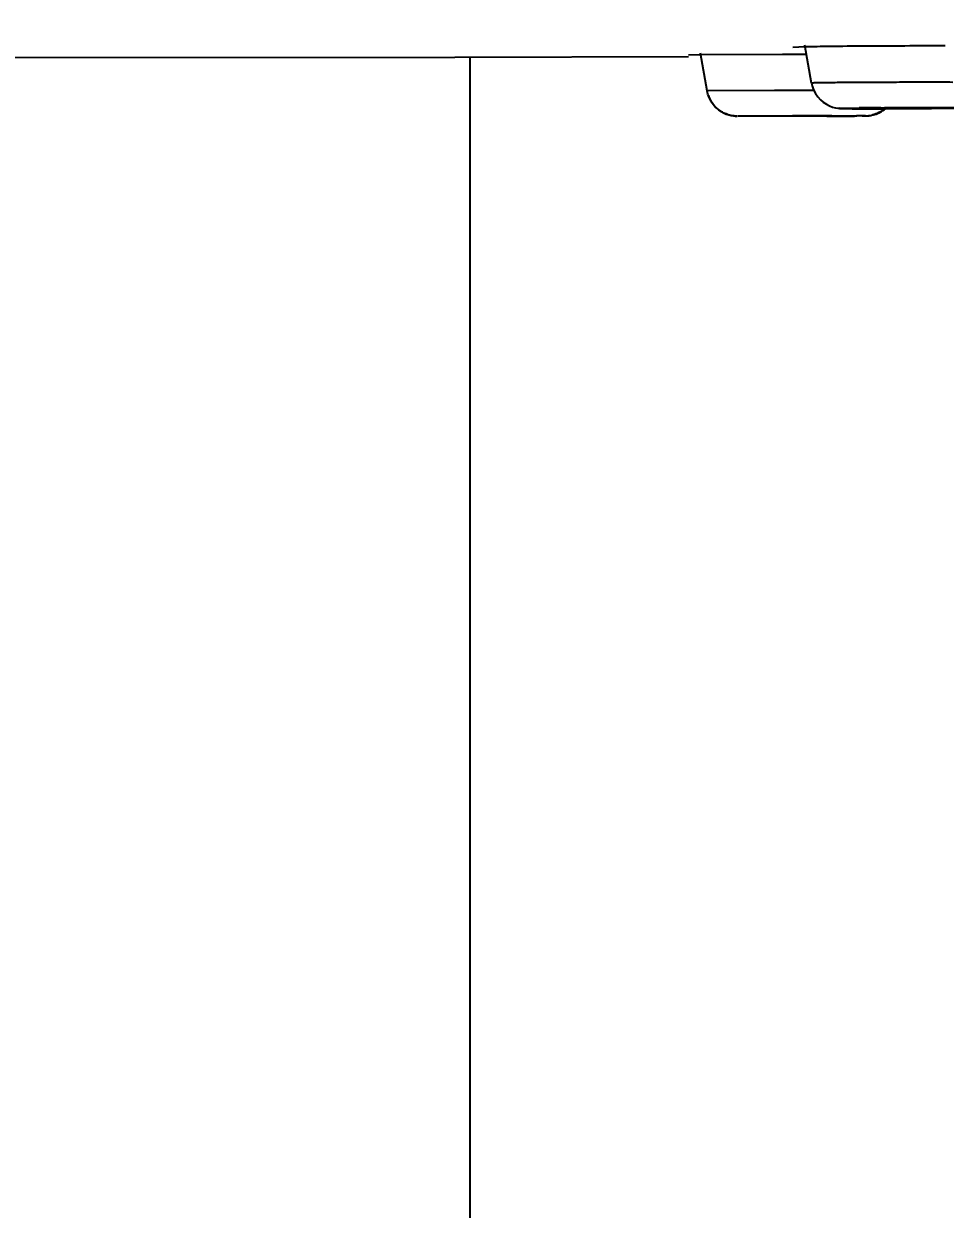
# Model space of a CAD drawing. Header units: millimetres. Extents: x 1236 to 1656, y -100 to 494.
# Drawn here: x 1380.635 to 1383.655, y 386.838 to 390.722 of the extents above; entities that cross this region are included whole.
import ezdxf

# ---------------------------------------------------------------- set-up
doc = ezdxf.new("R2010")
doc.units = ezdxf.units.MM
doc.header["$LTSCALE"] = 0.1
doc.layers.add('DIM', color=3, linetype='Continuous')
doc.styles.get("Standard").update_dxf_attribs({"font": 'arial.ttf'})
doc.dimstyles.new('ISO-25', dxfattribs={"dimtxt": 2.5, "dimasz": 2.5, "dimexe": 1.25, "dimexo": 0.625, "dimtad": 1, "dimlfac": 5, "dimtxsty": 'Standard', "dimcen": 2.5, "dimadec": 0, "dimazin": 0, "dimtfac": 1, "dimtmove": 0, "dimatfit": 3, "dimfxl": 0, "dimarcsym": 0})

# ---------------------------------------------------------------- blocks, each defined once
blk = doc.blocks.new('*D46')
at = {"layer": 'Defpoints', "color": 0}
for p in [(1353.4582, 391.7923), (1406.9365, 391.792), (1406.9365, 381.2448)]:
    blk.add_point(p, dxfattribs=at)
at = {"layer": 'DIM', "color": 0, "lineweight": -2}
for p, q in [((1353.4582, 391.1673), (1353.4582, 379.9948)), ((1406.9365, 391.167), (1406.9365, 379.9948)), ((1355.9582, 381.2448), (1404.4365, 381.2448))]:
    blk.add_line(p, q, dxfattribs=at)
at = {"layer": 'DIM', "color": 0}
for points in [[(1355.9582, 381.6614), (1355.9582, 380.8281), (1353.4582, 381.2448)], [(1404.4365, 381.6614), (1404.4365, 380.8281), (1406.9365, 381.2448)]]:
    blk.add_solid(points, dxfattribs=at)
at = {"layer": 'DIM', "color": 0, "insert": (1399.1948, 383.1462), "char_height": 2.5, "attachment_point": 5}
blk.add_mtext('267.5', dxfattribs=at)
blk = doc.blocks.new('*D55')
at = {"layer": 'Defpoints', "color": 0}
for p in [(1380.1973, 411.5298), (1432.6691, -43.8302), (1441.94, -43.8302)]:
    blk.add_point(p, dxfattribs=at)
at = {"layer": 'DIM', "color": 0, "lineweight": -2}
for p, q in [((1380.8223, 411.5298), (1443.19, 411.5298)), ((1441.94, 409.0298), (1441.94, -41.3302)), ((1433.2941, -43.8302), (1443.19, -43.8302))]:
    blk.add_line(p, q, dxfattribs=at)
at = {"layer": 'DIM', "color": 0}
for points in [[(1441.5233, 409.0298), (1442.3566, 409.0298), (1441.94, 411.5298)], [(1441.5233, -41.3302), (1442.3566, -41.3302), (1441.94, -43.8302)]]:
    blk.add_solid(points, dxfattribs=at)
at = {"layer": 'DIM', "color": 0, "insert": (1439.6762, 183.8498), "char_height": 2.5, "attachment_point": 5, "rotation": 90}
blk.add_mtext('(2280)', dxfattribs=at)

msp = doc.modelspace()

# ---------------------------------------------------------------- linework, layer by layer
for p, q in [((1382.8746, 390.5014), (1382.8528, 390.6253)), ((1383.1945, 390.6457), (1383.1554, 390.644)), ((1383.2166, 390.527), (1383.1948, 390.6509)), ((1382.0974, 390.6123), (1382.0974, 345.8284)), ((1382.8527, 390.6192), (1382.8134, 390.6184)), ((1383.1212, 390.6207), (1382.8527, 390.6192)), ((1383.2001, 390.6209), (1383.1212, 390.6207)), ((1383.0949, 390.5026), (1382.8746, 390.5014)), ((1382.8784, 390.4875), (1382.8799, 390.4826)), ((1382.8799, 390.4826), (1382.8847, 390.4721)), ((1382.8847, 390.4721), (1382.8905, 390.4625)), ((1383.1502, 390.5027), (1383.0949, 390.5026)), ((1383.2109, 390.5028), (1383.1502, 390.5027)), ((1383.2245, 390.5028), (1383.2109, 390.5028)), ((1382.8905, 390.4625), (1382.897, 390.4539)), ((1383.307, 390.4446), (1383.3066, 390.4446)), ((1383.3165, 390.4441), (1383.307, 390.4446)), ((1383.3166, 390.4446), (1383.3154, 390.4444)), ((1383.4422, 390.4429), (1383.3165, 390.4442)), ((1383.3166, 390.4446), (1383.3727, 390.446)), ((1383.3719, 390.4431), (1383.3901, 390.443)), ((1383.3901, 390.443), (1383.4106, 390.4429)), ((1383.4106, 390.4429), (1383.4334, 390.4428)), ((1383.4334, 390.4428), (1383.4583, 390.4428)), ((1382.9746, 390.4189), (1382.9734, 390.4188)), ((1383.0298, 390.4184), (1382.9745, 390.4187)), ((1382.9746, 390.4189), (1383.0304, 390.4195)), ((1383.0304, 390.4195), (1383.3645, 390.4202)), ((1383.1537, 390.4196), (1383.0834, 390.4191)), ((1383.0839, 390.419), (1383.0834, 390.4191)), ((1383.2829, 390.4196), (1383.2481, 390.4198)), ((1383.2829, 390.4196), (1383.2834, 390.4196)), ((1383.3929, 390.4198), (1383.364, 390.4194)), ((1383.3826, 390.4201), (1383.393, 390.4199))]:
    msp.add_line(p, q)
for points in [[(1380.5675, 390.6111), (1382.0476, 390.6122), (1382.8134, 390.6141)], [(1383.2167, 390.527), (1383.2186, 390.5181), (1383.2232, 390.5051), (1383.2293, 390.493), (1383.2369, 390.4821), (1383.2455, 390.4726), (1383.2549, 390.4645), (1383.265, 390.4578), (1383.2752, 390.4527), (1383.2854, 390.4488), (1383.2947, 390.4464), (1383.302, 390.4451), (1383.307, 390.4446)], [(1382.905, 390.4457), (1382.8999, 390.4508), (1382.8954, 390.456), (1382.8906, 390.4624), (1382.8859, 390.4701), (1382.8811, 390.4797), (1382.877, 390.4912), (1382.8747, 390.5014)], [(1382.897, 390.4539), (1382.9042, 390.4463), (1382.9119, 390.4397), (1382.9199, 390.4341), (1382.9283, 390.4294), (1382.9367, 390.4256), (1382.9451, 390.4227), (1382.9531, 390.4208), (1382.9603, 390.4196), (1382.966, 390.419), (1382.9691, 390.4188), (1382.9712, 390.4187)], [(1382.9716, 390.4189), (1382.9704, 390.4189), (1382.9685, 390.419), (1382.9656, 390.4192), (1382.9619, 390.4195), (1382.9574, 390.4201), (1382.9526, 390.421), (1382.9485, 390.422), (1382.9436, 390.4234), (1382.9364, 390.4259), (1382.9291, 390.4291), (1382.9245, 390.4315), (1382.9197, 390.4344), (1382.9122, 390.4396), (1382.905, 390.4457)], [(1383.3066, 390.4446), (1383.3095, 390.4444), (1383.3131, 390.4441), (1383.3162, 390.444), (1383.3195, 390.4439), (1383.3231, 390.4438), (1383.3272, 390.4437), (1383.3318, 390.4436), (1383.337, 390.4435), (1383.3427, 390.4434), (1383.3491, 390.4433), (1383.3561, 390.4432), (1383.3719, 390.4431)], [(1383.396, 390.4198), (1383.3977, 390.4199), (1383.4011, 390.4201), (1383.4059, 390.4205), (1383.4131, 390.4217), (1383.4213, 390.4237), (1383.4295, 390.4264), (1383.4377, 390.43), (1383.4456, 390.4343), (1383.4532, 390.4394), (1383.4574, 390.4428)]]:
    msp.add_lwpolyline(points)
for centre, radius, start, end in [((1383.5124, 379.4073), 11.0395, 90.35566, 90.72513), ((1383.2381, 369.4527), 20.9671, 89.97272, 90.23084), ((1383.1571, 417.758), 27.3395, 270.22888, 270.3775), ((1383.2712, 400.6784), 10.2595, 270.36894, 270.51832), ((1383.3487, 386.3491), 4.0712, 89.5227, 89.7768), ((1383.3926, 390.5195), 0.0996, 270.239, 283.5159)]:
    msp.add_arc(centre, radius, start, end)
for points, knots in [([(1383.6546, 390.6488), (1383.6104, 390.6488), (1383.5221, 390.6487), (1383.3958, 390.6481), (1383.2866, 390.6472), (1383.2215, 390.6463), (1383.1945, 390.6457)], [0, 0, 0, 0, 0.288254, 0.575477, 0.823662, 1, 1, 1, 1]), ([(1383.6788, 390.5296), (1383.654, 390.5297), (1383.6026, 390.5297), (1383.5378, 390.5297), (1383.4847, 390.5296), (1383.4455, 390.5294), (1383.4077, 390.5293), (1383.3718, 390.5291), (1383.3384, 390.5289), (1383.3081, 390.5286), (1383.2851, 390.5284), (1383.2688, 390.5282), (1383.2582, 390.5281), (1383.2487, 390.528), (1383.2404, 390.5278), (1383.2334, 390.5277), (1383.2283, 390.5276), (1383.2249, 390.5275), (1383.2227, 390.5274), (1383.2209, 390.5274), (1383.2194, 390.5273), (1383.2183, 390.5272), (1383.2175, 390.5272), (1383.2169, 390.5271), (1383.2167, 390.5271), (1383.2167, 390.527), (1383.2167, 390.527)], [0, 0, 0, 0, 0.161279, 0.333803, 0.42057, 0.505748, 0.588028, 0.666116, 0.73875, 0.804715, 0.862564, 0.888012, 0.911008, 0.931471, 0.949341, 0.964583, 0.977162, 0.982441, 0.987037, 0.990946, 0.994162, 0.996677, 0.998488, 0.99959, 0.999878, 1, 1, 1, 1]), ([(1383.3956, 390.4197), (1383.3987, 390.4198), (1383.4082, 390.4204), (1383.4239, 390.4237), (1383.4419, 390.4313), (1383.4527, 390.4386), (1383.4577, 390.4428)], [0, 0, 0, 0, 0.138388, 0.421506, 0.710546, 1, 1, 1, 1]), ([(1383.4561, 390.4429), (1383.4502, 390.438), (1383.4374, 390.4296), (1383.4231, 390.4244), (1383.4159, 390.4227)], [0, 0, 0, 0, 0.507108, 1, 1, 1, 1]), ([(1383.6249, 390.4453), (1383.6237, 390.4454), (1383.6201, 390.4455), (1383.6131, 390.4457), (1383.603, 390.4458), (1383.5843, 390.4459), (1383.5628, 390.446), (1383.5394, 390.446), (1383.5206, 390.4459), (1383.5021, 390.4458), (1383.4843, 390.4457), (1383.4703, 390.4456), (1383.4601, 390.4455), (1383.4532, 390.4454), (1383.447, 390.4453), (1383.4415, 390.4453), (1383.4368, 390.4452), (1383.4328, 390.4451), (1383.4301, 390.445), (1383.4283, 390.4449), (1383.4273, 390.4449), (1383.4265, 390.4448), (1383.4259, 390.4448), (1383.4256, 390.4447), (1383.4254, 390.4447), (1383.4254, 390.4447)], [0, 0, 0, 0, 0.018147, 0.053624, 0.105158, 0.170988, 0.335172, 0.427738, 0.522834, 0.617055, 0.707052, 0.789501, 0.826936, 0.861426, 0.892668, 0.920358, 0.944196, 0.963957, 0.979524, 0.985701, 0.990787, 0.99477, 0.997637, 0.999377, 1, 1, 1, 1]), ([(1383.4254, 390.4447), (1383.4254, 390.4446), (1383.4256, 390.4446), (1383.4257, 390.4446), (1383.4258, 390.4446)], [0, 0, 0, 0, 0.264026, 1, 1, 1, 1]), ([(1383.7349, 390.4453), (1383.7311, 390.445), (1383.7202, 390.4447), (1383.6988, 390.4442), (1383.6681, 390.4438), (1383.6296, 390.4434), (1383.5853, 390.4431), (1383.5223, 390.4429), (1383.4742, 390.4428), (1383.4422, 390.4429)], [0, 0, 0, 0, 0.038955, 0.111799, 0.218991, 0.3535, 0.507215, 0.672174, 1, 1, 1, 1]), ([(1383.4438, 390.4466), (1383.4758, 390.4468), (1383.5239, 390.447), (1383.5868, 390.4471), (1383.6309, 390.447), (1383.6692, 390.4469), (1383.6996, 390.4466), (1383.7192, 390.4463), (1383.7299, 390.446), (1383.7336, 390.4458), (1383.735, 390.4457)], [0, 0, 0, 0, 0.329517, 0.494926, 0.648785, 0.783048, 0.889724, 0.961958, 0.985065, 1, 1, 1, 1]), ([(1383.6254, 390.4452), (1383.6254, 390.4453), (1383.6251, 390.4453), (1383.625, 390.4453), (1383.6249, 390.4453)], [0, 0, 0, 0, 0.263473, 1, 1, 1, 1])]:
    msp.add_open_spline(points, degree=3, knots=knots)

# ---------------------------------------------------------------- dimensions: what is measured, and where the dimension line sits
at = {"layer": 'DIM'}
dim = msp.add_linear_dim(base=(1441.94, -43.8302), p1=(1380.1973, 411.5298), p2=(1432.6691, -43.8302), angle=90, text='(2280)', dimstyle='ISO-25', dxfattribs=at)
dim.commit()
dim.dimension.update_dxf_attribs({"geometry": '*D55', "text_midpoint": (1439.6762, 183.8498)})
dim = msp.add_linear_dim(base=(1406.9365, 381.2448), p1=(1353.4582, 391.7923), p2=(1406.9365, 391.792), text='267.5', dimstyle='ISO-25', dxfattribs=at)
dim.commit()
dim.dimension.update_dxf_attribs({"geometry": '*D46', "text_midpoint": (1399.1948, 381.2448), "dimtype": 160})

doc.saveas('drawing.dxf')
